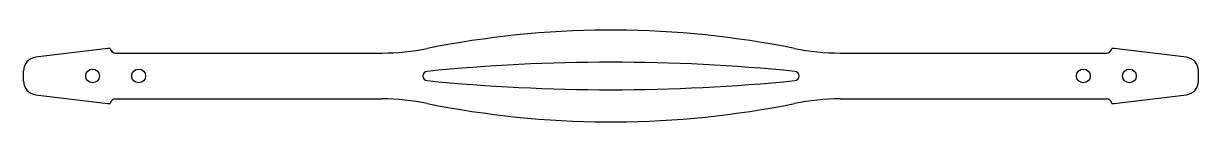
# Model space of a CAD drawing. Header units: millimetres. Extents: x -291 to 219, y -50 to -10.
import ezdxf

# ---------------------------------------------------------------- set-up
doc = ezdxf.new("R2010")
doc.units = ezdxf.units.MM

msp = doc.modelspace()

# ---------------------------------------------------------------- linework, layer by layer
at = {"color": 7, "linetype": 'Continuous', "lineweight": 25}
for p, q in [((-33.56, -10.41), (-37.56, -10.41)), ((-253.91, -18.41), (-285.29, -22.27)), ((-253.01, -18.41), (-253.91, -18.41)), ((182.8, -18.41), (181.9, -18.41)), ((214.18, -22.27), (182.8, -18.41)), ((-250.56, -20.41), (-135.08, -20.41)), ((63.97, -20.41), (179.45, -20.41)), ((-290.56, -32.6), (-290.56, -28.22)), ((219.45, -32.6), (219.45, -28.22)), ((-285.29, -38.56), (-253.91, -42.41)), ((-250.56, -40.41), (-135.08, -40.41)), ((63.97, -40.41), (179.45, -40.41)), ((182.8, -42.41), (214.18, -38.56)), ((-253.91, -42.41), (-253.01, -42.41)), ((181.9, -42.41), (182.8, -42.41)), ((-37.56, -50.41), (-33.56, -50.41))]:
    msp.add_line(p, q, dxfattribs=at)
for centre in [(-260.56, -30.41), (-240.56, -30.41), (169.45, -30.41), (189.45, -30.41)]:
    msp.add_circle(centre, 3, dxfattribs=at)
for centre, radius, start, end in [((-35.56, -410.41), 400, 90.2865, 101.4812), ((-35.56, -410.41), 400, 78.5188, 89.7135), ((-250.56, -17.91), 2.5, 191.537, 270), ((-135.08, 79.59), 100, 270, 281.4812), ((63.97, 79.59), 100, 258.5188, 270), ((179.45, -17.91), 2.5, 270, 348.463), ((-284.56, -28.22), 6, 97, 180), ((-35.56, -820.8), 796.39, 84.24782, 95.75218), ((213.45, -28.22), 6, 0, 83), ((-115.17, -30.41), 2, 95.7522, 264.2478), ((44.06, -30.41), 2, 275.7522, 84.2478), ((-284.56, -32.6), 6, 180, 263), ((-35.56, 759.98), 796.39, 264.24782, 275.75218), ((213.45, -32.6), 6, 277, 0), ((-250.56, -42.91), 2.5, 90, 168.463), ((-135.08, -140.41), 100, 78.5188, 90), ((63.97, -140.41), 100, 90, 101.4812), ((179.45, -42.91), 2.5, 11.537, 90), ((-35.56, 349.58), 400, 258.5188, 269.7135), ((-35.56, 349.58), 400, 270.2865, 281.4812)]:
    msp.add_arc(centre, radius, start, end, dxfattribs=at)

doc.saveas('drawing.dxf')
